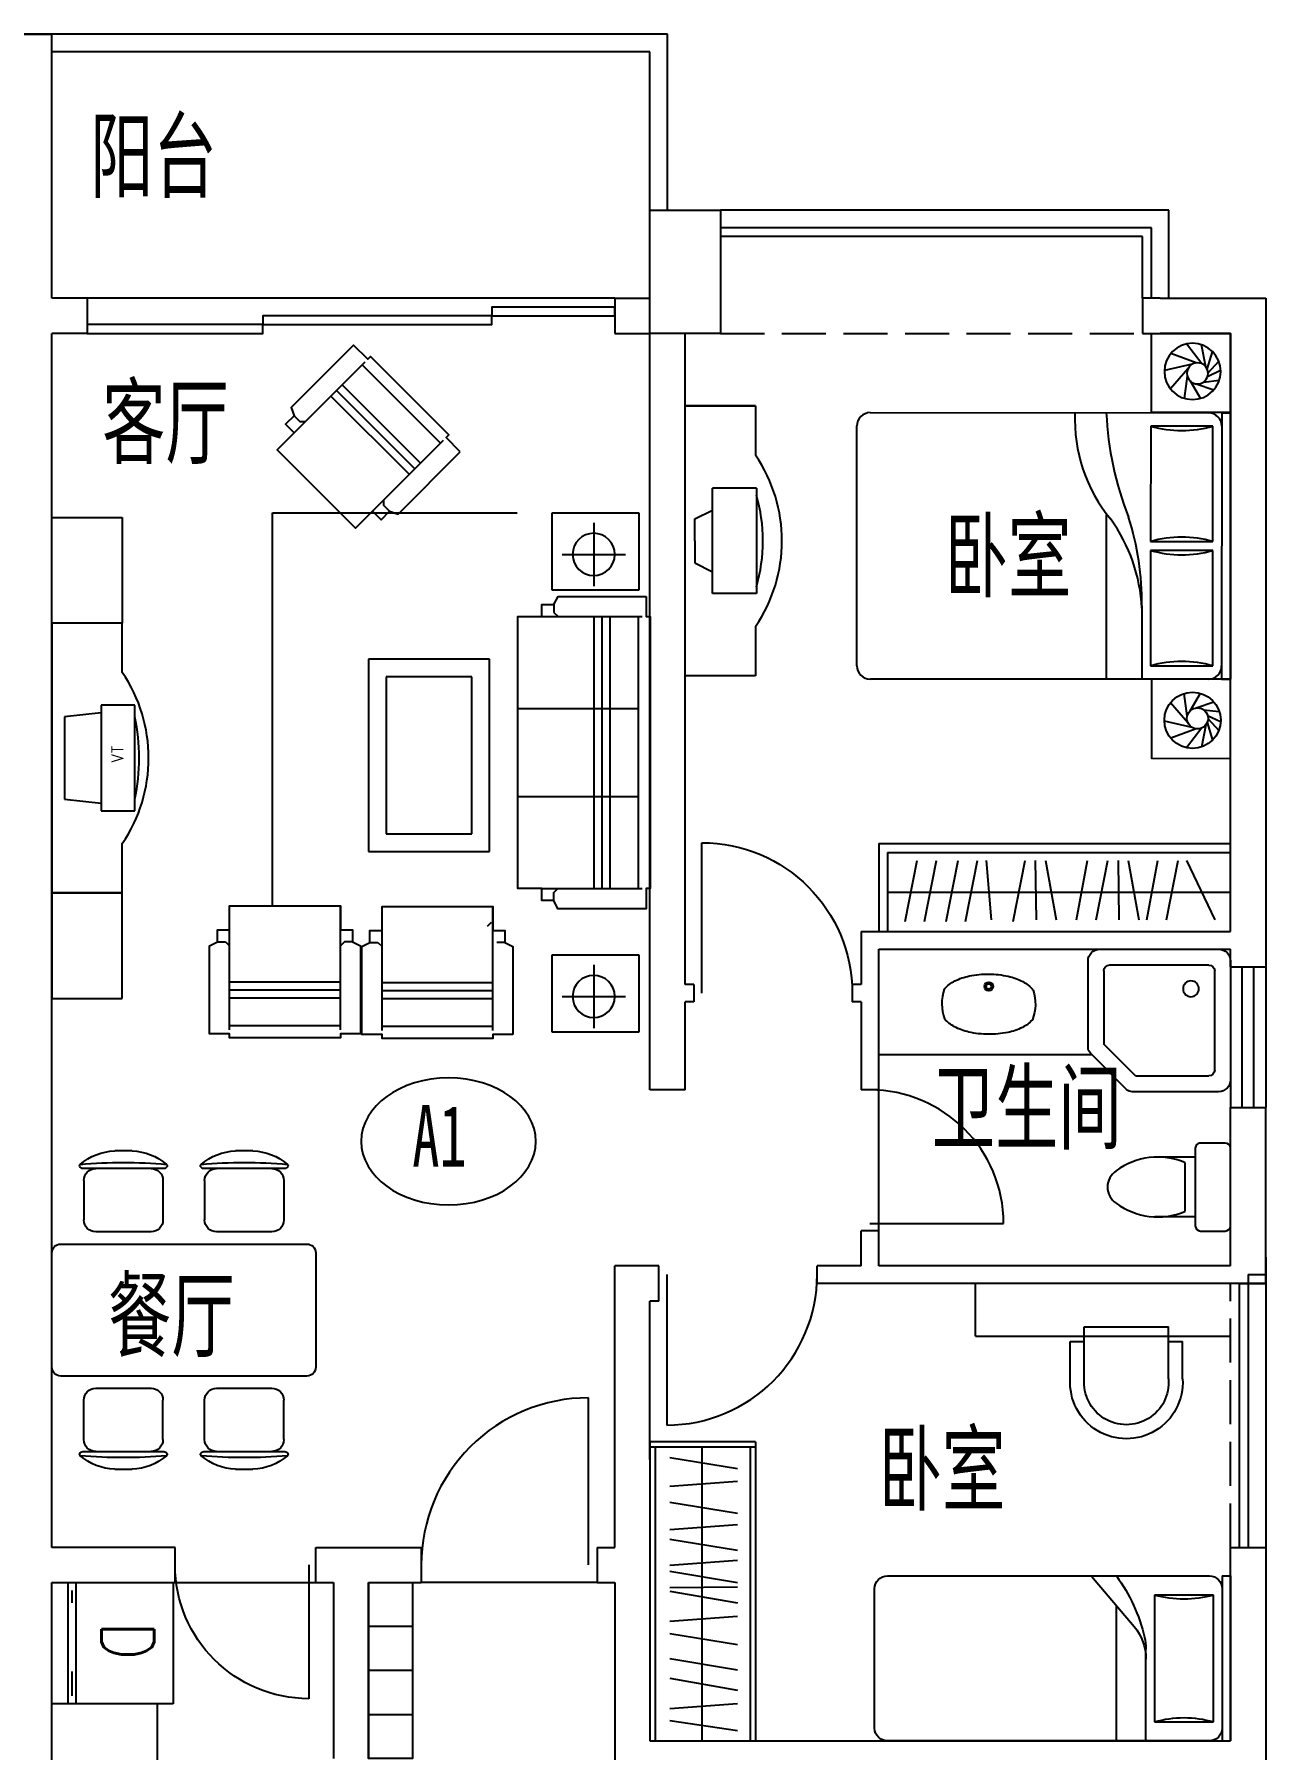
# Model space of a CAD drawing. Extents: x -451437 to -417637, y -598794 to -566694.
# Drawn here: x -434537 to -427537, y -576444 to -566694 of the extents above; entities that cross this region are included whole.
import ezdxf
from ezdxf.enums import TextEntityAlignment as Align

# ---------------------------------------------------------------- set-up
doc = ezdxf.new("R2010")
doc.units = 0
doc.header["$LTSCALE"] = 1000
doc.header["$MEASUREMENT"] = 0
doc.linetypes.add('DASH', pattern=[0.35, 0.25, -0.1])
doc.layers.get('0').update_dxf_attribs({"linetype": 'CONTINUOUS'})
for name, color, linetype in [('F', 8, 'CONTINUOUS'), ('PUB_TEXT', 7, 'CONTINUOUS'), ('see', 200, 'CONTINUOUS'), ('TEXT', 6, 'CONTINUOUS'), ('WALL', 2, 'CONTINUOUS'), ('WC', 243, 'CONTINUOUS'), ('WINDOW', 3, 'CONTINUOUS'), ('WINDOW_TEXT', 7, 'CONTINUOUS'), ('栏杆', 140, 'CONTINUOUS')]:
    doc.layers.add(name, color=color, linetype=linetype)
doc.styles.add('_HZTXT', font='txt.shx', dxfattribs={"width": 0.8, "bigfont": 'hztxt.shx'})
doc.styles.add('DIM_FONT', font='ROMAND.shx', dxfattribs={"width": 0.7})
doc.styles.add('HZTXT1', font='romand.shx', dxfattribs={"width": 0.6, "bigfont": 'hztxt.shx'})
doc.styles.add('SIMPLEX', font='SIMPLEX.SHX')
doc.styles.get("Standard").update_dxf_attribs({"font": 'GBENOR', "bigfont": 'GBCBIG'})
doc.styles.add('宋', font='', dxfattribs={"width": 0.8})
doc.styles.get('宋').set_extended_font_data('SimSun')

# ---------------------------------------------------------------- blocks, each defined once
blk = doc.blocks.new('A$C237D42E5')
at = {"layer": 'F'}
for p, q in [((1902.9, 937.6, 39758.1), (72.1, 937.4, 39758.1)), ((1374.1, 937.5, 39758.1), (1374.2, 168.4, 39758.1)), ((1542.4, 937.6, 39758.1), (1542.4, 415.6, 39758.1)), ((1975.1, 0.3, 39758.1), (1975, 937.6, 39758.1)), ((1975, 937.6, 39758.1), (2023.1, 937.6, 39758.1)), ((2023.2, 0.3, 39758.1), (2023.1, 937.6, 39758.1)), ((0, 865.2, 39758.1), (0.1, 72.1, 39758.1)), ((1590.4, 829.4, 39758.1), (1926.9, 829.5, 39758.1)), ((1590.5, 108.4, 39758.1), (1590.4, 829.4, 39758.1)), ((1926.9, 829.5, 39758.1), (1927, 108.4, 39758.1)), ((1233.4, 0.5, 39758.1), (1474.6, 287, 39758.1)), ((1927, 108.4, 39758.1), (1590.5, 108.4, 39758.1)), ((72.2, 0, 39758.1), (1903, 0.3, 39758.1)), ((1975.1, 0.3, 39758.1), (2023.2, 0.3, 39758.1))]:
    blk.add_line(p, q, dxfattribs=at)
for centre, radius, start, end in [((72.1, 865.3, 39758.1), 72.1, 90.00793, 180.00793), ((1902.9, 865.5, 39758.1), 72.1, 0.00793, 90.00793), ((1758.6, 1406.3, 39758.1), 600.9, 253.74772, 286.26813), ((1254, 472.8, 39758.1), 288.4, 319.902, 0.00793), ((1254, 415.6, 39758.1), 288.4, 346.61513, 0.00793), ((583.1, 575.3, 39758.1), 978.1, 323.9877, 346.61513), ((1758.9, -468.4, 39758.1), 600.9, 73.74772, 106.26813), ((72.2, 72.1, 39758.1), 72.1, 180.00793, 270.00793), ((1903, 72.4, 39758.1), 72.1, 270.00793, 0.00793)]:
    blk.add_arc(centre, radius, start, end, dxfattribs=at)
blk = doc.blocks.new('A$C71AE403D')
at = {"layer": 'F', "linetype": 'Continuous'}
for p, q in [((250, 4.3), (250, 254.3)), ((500, 0), (500, 250)), ((750, 250), (750, 0))]:
    blk.add_line(p, q, dxfattribs=at)
blk.add_lwpolyline([(0, 250), (0, 0), (1000, 0), (1000, 250)], close=True, dxfattribs=at)
blk = doc.blocks.new('A$C38AE43E2')
at = {"layer": 'WALL', "linetype": 'Continuous', "rotation": 270}
blk.add_blockref('A$C71AE403D', (0, 1000), dxfattribs=at)
blk = doc.blocks.new('_DBLK')
blk.add_line((-0.45, 0), (-0.45, -0.95))
blk.add_arc((-0.45, 0), 0.95, 270, 0)
at = {"layer": 'WINDOW_TEXT', "style": 'SIMPLEX', "flags": 9}
blk.add_attdef('A', text='', height=1, dxfattribs=at).set_placement((0, 1.5), align=Align.MIDDLE)
blk = doc.blocks.new('A$C3FB71EF3')
at = {"layer": 'F'}
for p, q in [((1700, 600), (0, 600)), ((1670, 0), (1670, 600)), ((1700, 0), (1700, 600)), ((1670, 570), (0, 570)), ((115.3, 487.7), (59.1, 101.9)), ((210.1, 101.9), (181.5, 487.7)), ((355.6, 487.7), (289.1, 101.9)), ((467.6, 487.7), (404.7, 101.9)), ((610.6, 487.7), (547.7, 101.9)), ((706.3, 101.9), (677.7, 487.7)), ((851.8, 487.7), (785.2, 101.9)), ((874.5, 101.9), (869.5, 487.7)), ((963.8, 487.7), (900.9, 101.9)), ((1024.7, 101.9), (996.1, 487.7)), ((1146.5, 487.7), (1083.6, 101.9)), ((1227.9, 101.9), (1199.3, 487.7)), ((1356.5, 487.7), (1293.6, 101.9)), ((1475.2, 101.9), (1446.6, 487.7)), ((1610.6, 487.7), (1547.7, 101.9)), ((1670, 305.4), (0, 305.4)), ((1670, 30), (0, 30)), ((1700, 0), (0, 0))]:
    blk.add_line(p, q, dxfattribs=at)
blk = doc.blocks.new('A$C2D5A5793')
at = {"layer": 'WC'}
for p, q in [((690, 690), (0, 690, 0)), ((0, 690, 0), (0, 0, 0)), ((690, 0), (690, 690)), ((690, 598), (0, 598, 0)), ((690, 552), (0, 552, 0)), ((115, 575, 0), (46, 575, 0)), ((644, 575), (506, 575, 0)), ((0, 0, 0), (690, 0))]:
    blk.add_line(p, q, dxfattribs=at)
at = {"layer": 'WC', "style": '_HZTXT', "oblique": -180, "text_generation_flag": 4, "width": 0.8}
blk.add_text('D', height=300, rotation=0.00014, dxfattribs=at).set_placement((223.9, 408.5))
blk = doc.blocks.new('A$C3E9936EE')
at = {"layer": 'WC'}
for p, q in [((14.7, 92, 39758.1), (14.7, 88.8, 39758.1)), ((17.4, 85.9, 39758.1), (15, 88, 39758.1))]:
    blk.add_line(p, q, dxfattribs=at)
at = {"layer": 'WC', "elevation": 39758.1}
for points in [[(17.2, 260.8, -0.091341), (74, 303.7, -0.066287), (157.1, 332.4, -0.052428), (267.5, 343, -0.052428), (377.8, 330.4, -0.066287), (460.3, 300.1, -0.091756), (516.5, 255.9, -0.171377)], [(12.2, 91.4, -0.172546), (17, 260.6, -0.726395)], [(518.2, 86.7, 0.172546), (516.5, 255.9, 0.726395)], [(518.2, 86.7, -0.098208), (457.9, 39.8, -0.066287), (374.8, 11.1, -0.052428), (264.4, 0.5, -0.052428), (154.1, 13.1, -0.066287), (71.6, 43.4, -0.093876), (14.3, 88.8, -0.171377)]]:
    blk.add_lwpolyline(points, format="xyb", dxfattribs=at)
at = {"layer": 'WC'}
for radius in [25, 15]:
    blk.add_circle((265, 70.8, 39758.1), radius, dxfattribs=at)
blk.add_arc((15.7, 88.7, 39758.1), 1, 179.46929, 228.14693, dxfattribs=at)
at = {"layer": 'WC', "style": 'DIM_FONT', "oblique": -180, "text_generation_flag": 4, "width": 0.8, "flags": 9}
for tag in ['YSIZE', 'XSIZE', 'YSIZE', 'XSIZE']:
    blk.add_attdef(tag, (264.4, 0.5, 39758.1), '', height=0.5, rotation=359.46929, dxfattribs=at)
blk = doc.blocks.new('M_C5')
for p, q in [((-70.8, 21.3), (-105.6, 120.2)), ((-60.2, 62.7), (-49.6, 152.1)), ((-28.1, 85.6), (7.4, 159.8)), ((-9, 88), (58.7, 149.2)), ((12.2, 83.3), (111.9, 114.4)), ((-54, -14.1), (-153.6, 45)), ((25.5, 75.4), (152, 50)), ((42.3, 52.6), (156.1, -35.1)), ((48.3, 20.6), (102.1, -123.2)), ((-26.4, -30), (-153, -46.9)), ((14.5, -26.2), (-99.1, -125.6)), ((40.5, -2.3), (5.1, -160))]:
    blk.add_line(p, q)
for centre, radius in [((0, 0), 160), ((-11.2, 28), 60)]:
    blk.add_circle(centre, radius)
at = {"width": 0.8, "flags": 9}
for tag in ['XSIZE', 'YSIZE']:
    blk.add_attdef(tag, (0, 0), '', height=0.5, dxfattribs=at)
blk = doc.blocks.new('A$C19441411')
at = {"layer": 'F'}
for p, q in [((0, 451.2), (0.4, 1965.4)), ((50.9, 1965.4), (0.4, 1965.4)), ((50.5, 451.2), (50.9, 1965.4)), ((126.6, 1965.4), (2048.9, 1964.8)), ((505.1, 1548.9), (505.2, 1965.3)), ((706.8, 1031.5), (707.1, 1965.2)), ((101.4, 1889.7), (101.2, 1233.5)), ((454.7, 1889.6), (101.4, 1889.7)), ((454.5, 1233.4), (454.7, 1889.6)), ((2124.6, 1889.1), (2124.2, 526.3)), ((101.2, 1183.1), (101, 526.9)), ((101.2, 1233.5), (454.5, 1233.4)), ((454.5, 1183), (101.2, 1183.1)), ((454.3, 526.8), (454.5, 1183)), ((101, 526.9), (454.3, 526.8)), ((50.5, 451.2), (0, 451.2)), ((2048.5, 450.6), (126.2, 451.2))]:
    blk.add_line(p, q, dxfattribs=at)
for points in [[(0.4, 1965.4), (450.4, 1965.3), (450.6, 2415.3), (0.6, 2415.4)], [(0.4, 450), (450.4, 450.1), (450.6, 0.1), (0.6, 0)]]:
    blk.add_lwpolyline(points, close=True, dxfattribs=at)
for centre, radius, start, end in [((126.6, 1889.7), 75.7, 89.98348, 179.98348), ((2048.9, 1889.1), 75.7, 359.98348, 89.98348), ((278.2, 2495.3), 630.9, 253.72327, 286.24368), ((1431.9, 1602.3), 927.8, 182.52326, 216.02379), ((2088.7, 1527.9), 1583.7, 179.24164, 197.78684), ((277.7, 627.8), 630.9, 73.72327, 106.24368), ((278, 1788.7), 630.9, 253.72327, 286.24368), ((-1148.6, 366.8), 1857.1, 2.59949, 21.39042), ((-6.3, 489.1), 891.8, 357.55074, 39.52956), ((126.2, 526.9), 75.7, 179.98348, 269.98348), ((277.5, -78.8), 630.9, 73.72327, 106.24368), ((2048.5, 526.3), 75.7, 269.98348, 359.98348)]:
    blk.add_arc(centre, radius, start, end, dxfattribs=at)
at = {"layer": 'F', "extrusion": (0, 0, -1), "xscale": -1, "zscale": -1, "rotation": 270.016524208679}
blk.add_blockref('M_C5', (-216.4, 2199.3), dxfattribs=at)
at = {"layer": 'F', "extrusion": (0, 0, -1), "zscale": -1, "rotation": 269.983475791321}
blk.add_blockref('M_C5', (-216.4, 216.2), dxfattribs=at)
blk = doc.blocks.new('A$C30CA008E')
at = {"layer": 'F'}
for p, q in [((143.7, 1253.7), (143.7, 1533.7)), ((143.7, 1533.7), (543.7, 1533.7)), ((143.7, 1533.7), (543.7, 1533.7)), ((139.3, 467.1), (139.3, 1067.1)), ((139.3, 1067.1), (389.3, 1067.1)), ((389.3, 1067.1), (389.3, 467.1)), ((489.3, 892.1), (389.3, 942.1)), ((489.3, 767.1), (489.3, 892.1)), ((489.3, 767.1), (489.3, 642.1)), ((489.3, 642.1), (389.3, 592.1)), ((139.3, 467.1), (389.3, 467.1)), ((143.7, 0), (143.7, 280.4)), ((543.7, 0), (143.7, 0)), ((143.7, 0), (543.7, 0))]:
    blk.add_line(p, q, dxfattribs=at)
for centre, radius, start, end in [((858.6, 767.1), 864.8, 145.75534, 214.24466), ((1026.8, 767.1), 925, 163.62955, 196.37045)]:
    blk.add_arc(centre, radius, start, end, dxfattribs=at)
blk = doc.blocks.new('-TD')
at = {"color": 0}
for p, q in [((0, -90), (0, 90)), ((-90, 0), (90, 0))]:
    blk.add_line(p, q, dxfattribs=at)
blk.add_circle((0, 0), 60)
blk = doc.blocks.new('-CG')
at = {"layer": 'F'}
for p, q in [((321.7, 351.3), (-171.7, 351.3)), ((-171.7, 351.3), (-171.7, -87.4)), ((321.7, -87.4), (321.7, 351.3)), ((-171.7, -87.4), (321.7, -87.4))]:
    blk.add_line(p, q, dxfattribs=at)
at = {"layer": 'F', "xscale": 2, "yscale": 2, "zscale": 2}
blk.add_blockref('-TD', (65.3, 149.1), dxfattribs=at)
blk = doc.blocks.new('12PCOU13')
at = {"color": 0, "linetype": 'ByBlock'}
for p, q in [((24, 35), (23, 34)), ((24, 37), (24, 35)), ((23, 34), (2, 34)), ((3, -34), (3, 34)), ((10, 34), (10, -34)), ((12, 34), (12, -34)), ((14, 34), (14, -34)), ((27, 34), (23, 34)), ((33, 11), (3, 11)), ((33, -11), (3, -11)), ((23, -34), (2, -34)), ((27, -34), (23, -34)), ((24, -35), (23, -34)), ((24, -37), (24, -35))]:
    blk.add_line(p, q, dxfattribs=at)
blk.add_lwpolyline([(1, -39), (1, -34), (0, -34), (0, 34), (1, 34), (1, 39), (23, 39), (24, 37), (27, 37), (27, 34), (33, 34), (33, -34), (27, -34), (27, -37), (24, -37), (23, -39)], close=True, dxfattribs=at)
blk = doc.blocks.new('-SOF5')
at = {"xscale": 22.75, "yscale": 22.75, "zscale": 22.75}
blk.add_blockref('12PCOU13', (-6.4, 890.3), dxfattribs=at)
blk = doc.blocks.new('A$C21A822AE')
at = {"layer": 'F', "linetype": 'Continuous'}
for p, q in [((953.6, 357.8), (953.6, 1748.4)), ((3396, 1678.9), (3396, 1633.4)), ((2878.4, 1591.1), (1784.8, 1591.1)), ((1784.8, 1591.1), (1784.8, 903.1)), ((2878.4, 903.1), (2878.4, 1591.1)), ((3896.5, 1610.6), (3191.2, 1610.6)), ((3282.2, 1600.3), (3305, 1577.5)), ((3623.5, 980.3), (3623.5, 1610.6)), ((3669, 980.3), (3669, 1610.6)), ((3714.5, 980.3), (3714.5, 1610.6)), ((3873.7, 1610.6), (3873.7, 980.3)), ((1884.8, 1491.1), (1884.8, 1003.1)), ((2778.4, 1491.1), (1884.8, 1491.1)), ((2778.4, 1003.1), (2778.4, 1491.1)), ((558.3, 1312.6), (112.6, 866.9)), ((542.2, 1328.7), (1040.9, 830)), ((225.2, 754.3), (670.9, 1200)), ((257.4, 722.1), (703.1, 1167.8)), ((289.6, 689.9), (735.3, 1135.7)), ((912.2, 990.9), (880.1, 990.9)), ((944.4, 1023), (912.2, 990.9)), ((1884.8, 1003.1), (2778.4, 1003.1)), ((3896.5, 980.3), (3327.7, 980.3)), ((3396, 957.5), (3418.7, 980.3)), ((96.5, 883), (498.7, 480.8)), ((1784.8, 903.1), (2878.4, 903.1)), ((3396, 912), (3396, 957.5)), ((3391.9, 812.4), (3391.9, 766.9)), ((3892.4, 744.1), (3187.2, 744.1)), ((3391.9, 766.9), (3414.7, 744.1)), ((3619.4, 113.8), (3619.4, 744.1)), ((3664.9, 113.8), (3664.9, 744.1)), ((3710.4, 113.8), (3710.4, 744.1)), ((3869.7, 744.1), (3869.7, 113.8)), ((402.2, 480.8), (434.3, 513)), ((434.3, 513), (434.3, 545.2)), ((3187.2, 357.8), (953.6, 357.8)), ((3892.4, 113.8), (3323.7, 113.8)), ((3391.9, 91), (3414.7, 113.8)), ((3391.9, 45.5), (3391.9, 91))]:
    blk.add_line(p, q, dxfattribs=at)
for points in [[(3919.2, 1724.4), (3919.2, 1610.6), (3942, 1610.6), (3942, 980.3), (3919.2, 980.3), (3919.2, 866.5), (3418.7, 866.5), (3396, 912), (3327.7, 912), (3327.7, 980.3), (3191.2, 980.3), (3191.2, 1610.6), (3327.7, 1610.6), (3327.7, 1678.9), (3396, 1678.9), (3418.7, 1724.4)], [(606.6, 1425.2), (526.2, 1344.8), (510.1, 1360.9), (64.3, 915.1), (80.4, 899.1), (0, 818.6), (353.9, 464.7), (402.2, 480.8), (450.4, 432.5), (498.7, 480.8), (595.2, 384.3), (1040.9, 830), (944.4, 926.5), (992.7, 974.8), (944.4, 1023), (960.5, 1071.3)], [(3915.2, 857.9), (3915.2, 744.1), (3937.9, 744.1), (3937.9, 113.8), (3915.2, 113.8), (3915.2, 0), (3414.7, 0), (3391.9, 45.5), (3323.7, 45.5), (3323.7, 113.8), (3187.2, 113.8), (3187.2, 744.1), (3323.7, 744.1), (3323.7, 812.4), (3391.9, 812.4), (3414.7, 857.9)]]:
    blk.add_lwpolyline(points, close=True, dxfattribs=at)
at = {"layer": 'F', "linetype": 'Continuous', "extrusion": (0, 0, -1), "zscale": -1, "rotation": 90.00002776979838}
for p in [(-1040.8, 2118.5), (-3553.3, 2118.5)]:
    blk.add_blockref('-CG', p, dxfattribs=at)
at = {"layer": 'F', "linetype": 'Continuous', "rotation": 269.9999722302016}
blk.add_blockref('-SOF5', (1425.8, 2497.6), dxfattribs=at)
blk = doc.blocks.new('A$C5DBE159F')
at = {"layer": 'F'}
for p, q in [((0.8, 2133.4), (1.1, 2733.4)), ((1.1, 2733.4), (401.1, 2733.2)), ((401.1, 2733.2), (400.8, 2133.2)), ((0.8, 2133.4), (0.2, 599.7)), ((400.8, 2133.2), (0.8, 2133.4)), ((400.8, 2133.2), (0.8, 2133.4)), ((400.7, 1853.2), (400.8, 2133.2)), ((400.2, 599.5), (400.3, 880)), ((0.2, 600.2), (0, 0.2)), ((400.2, 600), (0.2, 600.2)), ((0.2, 599.7), (400.2, 599.5)), ((400, 0), (400.2, 600)), ((0, 0.2), (400, 0))]:
    blk.add_line(p, q, dxfattribs=at)
blk.add_arc((-314.3, 1366.9), 864.8, 325.73319, 34.22251, dxfattribs=at)
blk = doc.blocks.new('M_C25MYD')
for p, q in [((-389.1, 921.2), (-289.9, 921.2)), ((297.8, 921.2), (396.9, 921.2)), ((-569.5, 821.2), (-109.5, 821.2)), ((117.3, 821.2), (577.3, 821.2)), ((-564.5, 753.7), (-564.5, 528.7)), ((-114.5, 753.7), (-114.5, 528.7)), ((122.3, 753.7), (122.3, 528.7)), ((572.3, 753.7), (572.3, 528.7)), ((703.9, 391.9), (-696.1, 391.9)), ((-497, 461.2), (-182, 461.2)), ((189.8, 461.2), (504.8, 461.2)), ((-746.1, 341.9), (-746.1, -308.1)), ((753.9, -308.1), (753.9, 341.9)), ((-696.1, -358.1), (703.9, -358.1)), ((-182, -427.3), (-497, -427.3)), ((504.8, -427.3), (189.8, -427.3)), ((-564.5, -719.8), (-564.5, -494.8)), ((-114.5, -719.8), (-114.5, -494.8)), ((122.3, -719.8), (122.3, -494.8)), ((572.3, -719.8), (572.3, -494.8)), ((-109.5, -787.3), (-569.5, -787.3)), ((577.3, -787.3), (117.3, -787.3)), ((-289.9, -887.3), (-389.1, -887.3)), ((396.9, -887.3), (297.8, -887.3))]:
    blk.add_line(p, q)
for centre, radius, start, end in [((-379.3, 605.7), 315.6, 91.76514, 130.72654), ((-299.6, 605.7), 315.6, 49.27346, 88.23486), ((307.5, 605.7), 315.6, 91.76514, 130.72654), ((387.2, 605.7), 315.6, 49.27346, 88.23486), ((-578.7, 837.3), 10, 130.72654, 202.66999), ((-569.5, 841.2), 20, 202.66999, 270), ((-339.5, -1856.7), 2712.7, 84.8023, 95.1977), ((-497, 753.7), 67.5, 90, 180), ((-182, 753.7), 67.5, 0, 90), ((-109.5, 841.2), 20, 270, 337.33001), ((-100.3, 837.3), 10, 337.33001, 49.27346), ((108.1, 837.3), 10, 130.72654, 202.66999), ((117.3, 841.2), 20, 202.66999, 270), ((347.3, -1856.7), 2712.7, 84.8023, 95.1977), ((189.8, 753.7), 67.5, 90, 180), ((504.8, 753.7), 67.5, 0, 90), ((577.3, 841.2), 20, 270, 337.33001), ((586.6, 837.3), 10, 337.33001, 49.27346), ((-497, 528.7), 67.5, 180, 270), ((-182, 528.7), 67.5, 270, 0), ((189.8, 528.7), 67.5, 180, 270), ((504.8, 528.7), 67.5, 270, 0), ((-696.1, 341.9), 50, 90, 180), ((703.9, 341.9), 50, 0, 90), ((-696.1, -308.1), 50, 180, 270), ((703.9, -308.1), 50, 270, 0), ((-497, -494.8), 67.5, 90, 180), ((-182, -494.8), 67.5, 0, 90), ((189.8, -494.8), 67.5, 90, 180), ((504.8, -494.8), 67.5, 0, 90), ((-497, -719.8), 67.5, 180, 270), ((-182, -719.8), 67.5, 270, 0), ((189.8, -719.8), 67.5, 180, 270), ((504.8, -719.8), 67.5, 270, 0), ((-578.7, -803.5), 10, 157.33001, 229.27346), ((-569.5, -807.3), 20, 90, 157.33001), ((-379.3, -571.9), 315.6, 229.27346, 268.23486), ((-339.5, 1890.5), 2712.7, 264.8023, 275.1977), ((-299.6, -571.9), 315.6, 271.76514, 310.72654), ((-109.5, -807.3), 20, 22.66999, 90), ((-100.3, -803.5), 10, 310.72654, 22.66999), ((108.1, -803.5), 10, 157.33001, 229.27346), ((117.3, -807.3), 20, 90, 157.33001), ((307.5, -571.9), 315.6, 229.27346, 268.23486), ((347.3, 1890.5), 2712.7, 264.8023, 275.1977), ((387.2, -571.9), 315.6, 271.76514, 310.72654), ((577.3, -807.3), 20, 22.66999, 90), ((586.6, -803.5), 10, 310.72654, 22.66999)]:
    blk.add_arc(centre, radius, start, end)
at = {"width": 0.8, "flags": 9}
for tag in ['XSIZE', 'YSIZE']:
    blk.add_attdef(tag, (0, 0), '', height=0.5, dxfattribs=at)
blk = doc.blocks.new('A$C7C9A6AE1')
for p, q in [((600, -23.9), (0, -23.9)), ((0, -23.9), (0, -216)), ((600, -216), (600, -23.9)), ((0, -216), (600, -216)), ((43.8, -216), (65.8, -423.9)), ((534.2, -423.9), (556.2, -216)), ((65.8, -423.9), (534.2, -423.9))]:
    blk.add_line(p, q)
blk.add_arc((300, -1159.3, 0), 1159.3, 78.34314, 101.65686)
at = {"extrusion": (-7.168e-13, -1.109e-13, -1)}
blk.add_text('TV', height=70, rotation=180, dxfattribs=at).set_placement((-227.9, -88.2))
blk = doc.blocks.new('M_C3')
for p, q in [((-319.4, 295.9), (-319.4, 83.9)), ((-239.2, 295.9), (-239.2, 0)), ((239.2, 295.9), (239.2, 0)), ((319.4, 295.9), (319.4, 83.9)), ((-319.4, 83.9), (-239.2, 83.9)), ((-239.2, 0), (239.2, 0)), ((239.2, 83.9), (319.4, 83.9))]:
    blk.add_line(p, q)
for radius, start, end in [(320, 356.44944, 183.55056), (240, 355.26356, 184.73644)]:
    blk.add_arc((0, 315.7), radius, start, end)
at = {"width": 0.8, "flags": 9}
for tag in ['YSIZE', 'XSIZE', 'XSIZE', 'YSIZE']:
    blk.add_attdef(tag, (0, 0), '', height=0.5, dxfattribs=at)
blk = doc.blocks.new('A$C6A35453C')
at = {"layer": 'WC'}
for p, q in [((671, 500, 39758.1), (531, 500.9, 39758.1)), ((500, 420.8, 39758.1), (270, 422.3, 39758.1)), ((439.8, 391.2, 39758.1), (438, 111.7, 39758.1)), ((500.8, 471.1, 39758.1), (497.9, 31.1, 39758.1)), ((697.9, 29.8, 39758.1), (700.8, 469.8, 39758.1)), ((497.8, 81.4, 39758.1), (267.8, 82.9, 39758.1)), ((527.7, 0.9, 39758.1), (667.7, 0, 39758.1))]:
    blk.add_line(p, q, dxfattribs=at)
for centre, radius, start, end in [((530.8, 470.9, 39758.1), 30, 89.62736, 179.62736), ((670.8, 470, 39758.1), 30, 359.62736, 89.62736), ((285, 25.1, 39758.1), 397.5, 67.07784, 126.26551), ((109.8, 253.6, 39758.1), 109.8, 123.07822, 236.17651), ((288, 479.9, 39758.1), 397.5, 232.98922, 292.17689), ((527.9, 30.9, 39758.1), 30, 179.62736, 269.62736), ((667.9, 30, 39758.1), 30, 269.62736, 359.62736)]:
    blk.add_arc(centre, radius, start, end, dxfattribs=at)
blk = doc.blocks.new('A$C0C2A2C94')
at = {"layer": 'WC'}
for p, q in [((219.5, 796.8, 39758.1), (13.2, 590.5, 39758.1)), ((742.5, 810, 39758.1), (251.4, 810, 39758.1)), ((270, 720, 39758.1), (90, 540, 39758.1)), ((270, 720, 39758.1), (686.2, 720, 39758.1)), ((720, 686.3, 39758.1), (720, 123.8, 39758.1)), ((810, 67.5, 39758.1), (810, 742.5, 39758.1)), ((0, 558.6, 39758.1), (0, 67.5, 39758.1)), ((90, 123.7, 39758.1), (90, 540, 39758.1)), ((67.5, 0, 39758.1), (742.5, 0, 39758.1)), ((686.3, 90, 39758.1), (123.8, 90, 39758.1))]:
    blk.add_line(p, q, dxfattribs=at)
blk.add_circle((585, 225, 39758.1), 45, dxfattribs=at)
for centre, radius, start, end in [((251.4, 765, 39758.1), 45, 90.00014, 135.00014), ((742.5, 742.5, 39758.1), 67.5, 0.00014, 90.00014), ((686.2, 686.3, 39758.1), 33.8, 0.00014, 90.00014), ((45, 558.6, 39758.1), 45, 135.00014, 180.00014), ((123.8, 123.7, 39758.1), 33.8, 180.00014, 270.00014), ((686.3, 123.8, 39758.1), 33.8, 270.00014, 0.00014), ((67.5, 67.5, 39758.1), 67.5, 180.00014, 270.00014), ((742.5, 67.5, 39758.1), 67.5, 270.00014, 0.00014)]:
    blk.add_arc(centre, radius, start, end, dxfattribs=at)

msp = doc.modelspace()

# ---------------------------------------------------------------- linework, layer by layer
at = {"layer": 'F', "linetype": 'Continuous'}
for p, q in [((-429736.9, -571293.7), (-427736.9, -571293.7)), ((-429736.9, -571293.7), (-429736.9, -571793.7)), ((-429686.9, -571343.7), (-427736.9, -571343.7)), ((-429686.9, -571343.7), (-429686.9, -571793.7))]:
    msp.add_line(p, q, dxfattribs=at)
at = {"layer": 'F'}
for p, q in [((-429586.5, -571735.8), (-429518.2, -571390.2)), ((-429477, -571735.8), (-429408.7, -571390.2)), ((-429353.6, -571735.8), (-429285.4, -571390.2)), ((-429244.1, -571735.8), (-429175.8, -571390.2)), ((-429125.5, -571390.2), (-429096.9, -571726)), ((-428972.7, -571735.8), (-428904.4, -571390.2)), ((-428847, -571390.2), (-428842, -571726)), ((-428788.7, -571390.2), (-428728, -571726)), ((-428612.1, -571726), (-428549.3, -571390.2)), ((-428500.1, -571726), (-428433.6, -571390.2)), ((-428376.2, -571390.2), (-428371.2, -571726)), ((-428317.9, -571390.2), (-428257.2, -571726)), ((-428213.4, -571726), (-428150.5, -571390.2)), ((-428101.4, -571726), (-428034.9, -571390.2)), ((-427986.4, -571390.2), (-427825.1, -571726)), ((-429686.9, -571568.7), (-427736.9, -571568.7)), ((-429186.9, -574093.7), (-429186.9, -573793.7)), ((-429186.9, -574093.7), (-427736.9, -574093.7))]:
    msp.add_line(p, q, dxfattribs=at)
at = {"layer": 'see'}
for p, q in [((-429736.9, -573493.7), (-429736.9, -572693.7)), ((-433736.9, -575493.7), (-432936.9, -575493.7)), ((-431336.9, -575493.7), (-432336.9, -575493.7))]:
    msp.add_line(p, q, dxfattribs=at)
at = {"layer": 'TEXT', "extrusion": (0, 0, -1)}
msp.add_ellipse((-432182.3, -572986.1), major_axis=(496.5, 0), ratio=0.727273, dxfattribs=at)
at = {"layer": 'WALL'}
for p, q in [((-434436.9, -566693.7), (-434636.9, -566693.7)), ((-434636.9, -566693.7), (-434436.9, -566693.7)), ((-431036.9, -567693.7), (-430636.9, -567693.7)), ((-431036.9, -568393.7), (-431036.9, -567693.7)), ((-430636.9, -567693.7), (-430636.9, -568393.7)), ((-434436.9, -569893.7), (-434436.9, -568393.7)), ((-430636.9, -568393.7), (-431036.9, -568393.7)), ((-427736.9, -571793.7), (-427736.9, -568393.7)), ((-430786.9, -572193.7), (-430836.9, -572193.7)), ((-433736.9, -575293.7), (-434436.9, -575293.7)), ((-427536.9, -575293.7), (-427536.9, -575493.7)), ((-427536.9, -575293.7), (-427536.9, -575493.7)), ((-431236.9, -575493.7), (-431236.9, -576593.7))]:
    msp.add_line(p, q, dxfattribs=at)
at = {"layer": 'WALL', "linetype": 'Continuous'}
for p, q in [((-434436.9, -568193.7), (-434436.9, -566693.7)), ((-434236.9, -568193.7), (-434436.9, -568193.7)), ((-434236.9, -568193.7), (-434236.9, -568393.7)), ((-434236.9, -568193.7), (-434236.9, -568393.7)), ((-431236.9, -568193.7), (-431036.9, -568193.7)), ((-431236.9, -568193.7), (-431236.9, -568393.7)), ((-428236.9, -568193.7), (-428236.9, -568393.7)), ((-428136.9, -568193.7), (-428236.9, -568193.7)), ((-428136.9, -568193.7), (-427536.9, -568193.7)), ((-427536.9, -568193.7), (-427536.9, -571993.7)), ((-434436.9, -575293.7), (-434436.9, -568393.7)), ((-434236.9, -568393.7), (-434436.9, -568393.7)), ((-434236.9, -568393.7), (-434436.9, -568393.7)), ((-431236.9, -568393.7), (-431036.9, -568393.7)), ((-431036.9, -572693.7), (-431036.9, -568393.7)), ((-430836.9, -572093.7), (-430836.9, -568393.7)), ((-428236.9, -568393.7), (-428136.9, -568393.7)), ((-427736.9, -568393.7), (-428136.9, -568393.7)), ((-429836.9, -571793.7), (-427736.9, -571793.7)), ((-429836.9, -571793.7), (-429836.9, -572093.7)), ((-429736.9, -571893.7), (-427736.9, -571893.7)), ((-429736.9, -572693.7), (-429736.9, -571893.7)), ((-427736.9, -571893.7), (-427736.9, -571893.7)), ((-427736.9, -571993.7), (-427736.9, -571893.7)), ((-427736.9, -571993.7), (-427536.9, -571993.7)), ((-430786.9, -572093.7), (-430836.9, -572093.7)), ((-430786.9, -572093.7), (-430786.9, -572193.7)), ((-429886.9, -572093.7), (-429886.9, -572193.7)), ((-429836.9, -572093.7), (-429886.9, -572093.7)), ((-429836.9, -572093.7), (-429836.9, -572093.7)), ((-430836.9, -572693.7), (-430836.9, -572193.7)), ((-429836.9, -572193.7), (-429886.9, -572193.7)), ((-429836.9, -572193.7), (-429836.9, -572693.7)), ((-430836.9, -572693.7), (-431036.9, -572693.7)), ((-429736.9, -572693.7), (-429836.9, -572693.7)), ((-427736.9, -573693.7), (-427736.9, -572793.7)), ((-427736.9, -572793.7), (-427536.9, -572793.7)), ((-427536.9, -573793.7), (-427536.9, -572793.7)), ((-427536.9, -573693.7), (-427536.9, -572793.7)), ((-429836.9, -573693.7), (-429836.9, -573493.7)), ((-429736.9, -573493.7), (-429836.9, -573493.7)), ((-429736.9, -573693.7), (-429736.9, -573493.7)), ((-431236.9, -575293.7), (-431236.9, -573693.7)), ((-430986.9, -573693.7), (-431236.9, -573693.7)), ((-430986.9, -573893.7), (-430986.9, -573693.7)), ((-429836.9, -573693.7), (-430086.9, -573693.7)), ((-430086.9, -573793.7), (-430086.9, -573693.7)), ((-427736.9, -573693.7), (-429736.9, -573693.7)), ((-427736.9, -573693.7), (-428336.9, -573693.7)), ((-427536.9, -573793.7), (-430086.9, -573793.7)), ((-427736.9, -573793.7), (-428336.9, -573793.7)), ((-431036.9, -574793.7), (-431036.9, -573893.7)), ((-430986.9, -573893.7), (-431036.9, -573893.7)), ((-431036.9, -574793.7), (-431036.9, -576393.7)), ((-433736.9, -575493.7), (-433736.9, -575293.7)), ((-432936.9, -575293.7), (-432736.9, -575293.7)), ((-432936.9, -575493.7), (-432936.9, -575293.7)), ((-432736.9, -575293.7), (-432336.9, -575293.7)), ((-432336.9, -575293.7), (-432336.9, -575493.7)), ((-431336.9, -575293.7), (-431336.9, -575493.7)), ((-431336.9, -575293.7), (-431236.9, -575293.7)), ((-427736.9, -576393.7), (-427736.9, -575293.7)), ((-427736.9, -575293.7), (-427536.9, -575293.7)), ((-427536.9, -575293.7), (-427536.9, -575293.7)), ((-427536.9, -575293.7), (-427536.9, -575293.7)), ((-434436.9, -578293.7), (-434436.9, -575493.7)), ((-434436.9, -575493.7), (-433736.9, -575493.7)), ((-432936.9, -575493.7), (-432836.9, -575493.7)), ((-432836.9, -575493.7), (-432836.9, -576493.7)), ((-432636.9, -575493.7), (-432636.9, -576493.7)), ((-432636.9, -575493.7), (-432336.9, -575493.7)), ((-431336.9, -575493.7), (-431236.9, -575493.7)), ((-427536.9, -575493.7), (-427536.9, -576593.7)), ((-427536.9, -575493.7), (-427536.9, -575493.7)), ((-427536.9, -575493.7), (-427536.9, -575493.7)), ((-431036.9, -576393.7), (-430236.9, -576393.7)), ((-430636.9, -576393.7), (-427736.9, -576393.7))]:
    msp.add_line(p, q, dxfattribs=at)
at = {"layer": 'WC'}
for p, q in [((-428524.1, -572493.7), (-429736.9, -572493.7)), ((-433836.9, -577693.7), (-433836.9, -576183.7))]:
    msp.add_line(p, q, dxfattribs=at)
at = {"layer": 'WINDOW'}
for p, q in [((-428086.9, -567693.7), (-430636.9, -567693.7)), ((-428086.9, -568193.7), (-428086.9, -567693.7)), ((-428186.9, -567793.7), (-430636.9, -567793.7)), ((-428186.9, -568193.7), (-428186.9, -567793.7)), ((-428236.9, -567843.7), (-430636.9, -567843.7)), ((-428236.9, -568193.7), (-428236.9, -567843.7)), ((-431236.9, -568193.7), (-434236.9, -568193.7)), ((-427736.9, -571993.7), (-427736.9, -572793.7)), ((-427670.2, -572793.7), (-427670.2, -571993.7)), ((-427603.5, -572793.7), (-427603.5, -571993.7)), ((-427536.9, -571993.7), (-427536.9, -572793.7))]:
    msp.add_line(p, q, dxfattribs=at)
at = {"layer": 'WINDOW', "linetype": 'DASH'}
for p, q in [((-430636.9, -568393.7), (-428236.9, -568393.7)), ((-427736.9, -575293.7), (-427736.9, -573793.7))]:
    msp.add_line(p, q, dxfattribs=at)
at = {"layer": 'WINDOW', "linetype": 'Continuous'}
for p, q in [((-427536.9, -573643.7), (-427536.9, -575293.7)), ((-427536.9, -573643.7), (-427536.9, -573643.7)), ((-427636.9, -573743.7), (-427636.9, -575293.7)), ((-427636.9, -573743.7), (-427536.9, -573743.7)), ((-427686.9, -573793.7), (-427686.9, -575293.7)), ((-427686.9, -573793.7), (-427536.9, -573793.7))]:
    msp.add_line(p, q, dxfattribs=at)
at = {"layer": 'WINDOW'}
for points in [[(-431936.9, -568293.7), (-433236.9, -568293.7), (-433236.9, -568343.7), (-431936.9, -568343.7)], [(-431236.9, -568243.7), (-431936.9, -568243.7), (-431936.9, -568293.7), (-431236.9, -568293.7)], [(-433236.9, -568343.7), (-434236.9, -568343.7), (-434236.9, -568393.7), (-433236.9, -568393.7)]]:
    msp.add_lwpolyline(points, close=True, dxfattribs=at)
at = {"layer": '栏杆'}
for p, q in [((-430936.9, -566693.7), (-434436.9, -566693.7)), ((-430936.9, -567693.7), (-430936.9, -566693.7)), ((-431036.9, -566793.7), (-434436.9, -566793.7)), ((-431036.9, -567693.7), (-431036.9, -566793.7))]:
    msp.add_line(p, q, dxfattribs=at)

# ---------------------------------------------------------------- block references
at = {"layer": 'F', "linetype": 'Continuous'}
for name, p, rotation in [('A$C19441411', (-427736.3, -568393.6), 180), ('A$C3FB71EF3', (-430436.9, -576393.7), 90)]:
    msp.add_blockref(name, p, dxfattribs=dict(at, rotation=rotation))
at = {"layer": 'F', "linetype": 'Continuous', "extrusion": (0, 0, -1), "xscale": -1, "zscale": -1}
for name, p, rotation in [('A$C21A822AE', (433540.6, -568460.1), 90), ('A$C5DBE159F', (434436.9, -572173.9), 359.9778512501048), ('A$C7C9A6AE1', (433941.2, -570507.1), 89.98136917794658)]:
    msp.add_blockref(name, p, dxfattribs=dict(at, rotation=rotation))
at = {"layer": 'F', "rotation": 180}
msp.add_blockref('A$C30CA008E', (-430293.1, -568805.9), dxfattribs=at)
at = {"layer": 'F', "linetype": 'Continuous', "extrusion": (0, 0, -1), "zscale": -1, "rotation": 180}
msp.add_blockref('M_C25MYD', (433690.8, -573927.8), dxfattribs=at)
at = {"layer": 'F', "xscale": -1, "rotation": 180}
for name, p in [('M_C3', (-428328.8, -574040.6)), ('A$C237D42E5', (-429759.9, -575456.1, -39758.1))]:
    msp.add_blockref(name, p, dxfattribs=at)
at = {"layer": 'F', "linetype": 'Continuous', "xscale": -1}
msp.add_blockref('A$C38AE43E2', (-432386.9, -576493.7), dxfattribs=at)
at = {"layer": 'WC', "xscale": -1}
for name, p, rotation in [('A$C0C2A2C94', (-428546.9, -571893.7, -39758.1), 180), ('A$C2D5A5793', (-433746.9, -575493.7, 0), 90)]:
    msp.add_blockref(name, p, dxfattribs=dict(at, rotation=rotation))
at = {"layer": 'WC'}
for name, p, rotation in [('A$C3E9936EE', (-428846.1, -572034.6, -79516.3), 180), ('A$C6A35453C', (-428434.6, -573500, -39758.1), 0.3726361336196267)]:
    msp.add_blockref(name, p, dxfattribs=dict(at, rotation=rotation))
at = {"layer": 'WINDOW', "linetype": 'Continuous'}
for p, xscale, yscale, zscale, rotation in [((-430336.9, -572143.7), -900, 900, 900, 180), ((-429786.9, -573093.7), -800, -800, 800, 270), ((-430536.9, -573743.7), -900, -900, 900, 180), ((-431836.9, -575393.7), 1000, 1000, 1000, 180)]:
    msp.add_blockref('_DBLK', p, dxfattribs=dict(at, xscale=xscale, yscale=yscale, zscale=zscale, rotation=rotation))
at = {"layer": 'WINDOW', "linetype": 'Continuous', "xscale": -800, "yscale": 800, "zscale": 800}
msp.add_blockref('_DBLK', (-433336.9, -575393.7), dxfattribs=at)

# ---------------------------------------------------------------- texts
at = {"layer": 'PUB_TEXT', "color": 3, "style": 'HZTXT1', "width": 0.8}
for s, p in [('阳台', (-434219.7, -567624.5)), ('客厅', (-434151.3, -569137.4)), ('卧室', (-429361.7, -569896.7)), ('卫生间', (-429435.3, -573033)), ('餐厅', (-434117.8, -574213.9)), ('卧室', (-429736.7, -575087.5))]:
    msp.add_text(s, height=450, dxfattribs=at).set_placement(p)
at = {"layer": 'TEXT', "style": '宋', "width": 0.65}
msp.add_text('A1', height=350, dxfattribs=at).set_placement((-432388.3, -573130.1))

doc.saveas('drawing.dxf')
